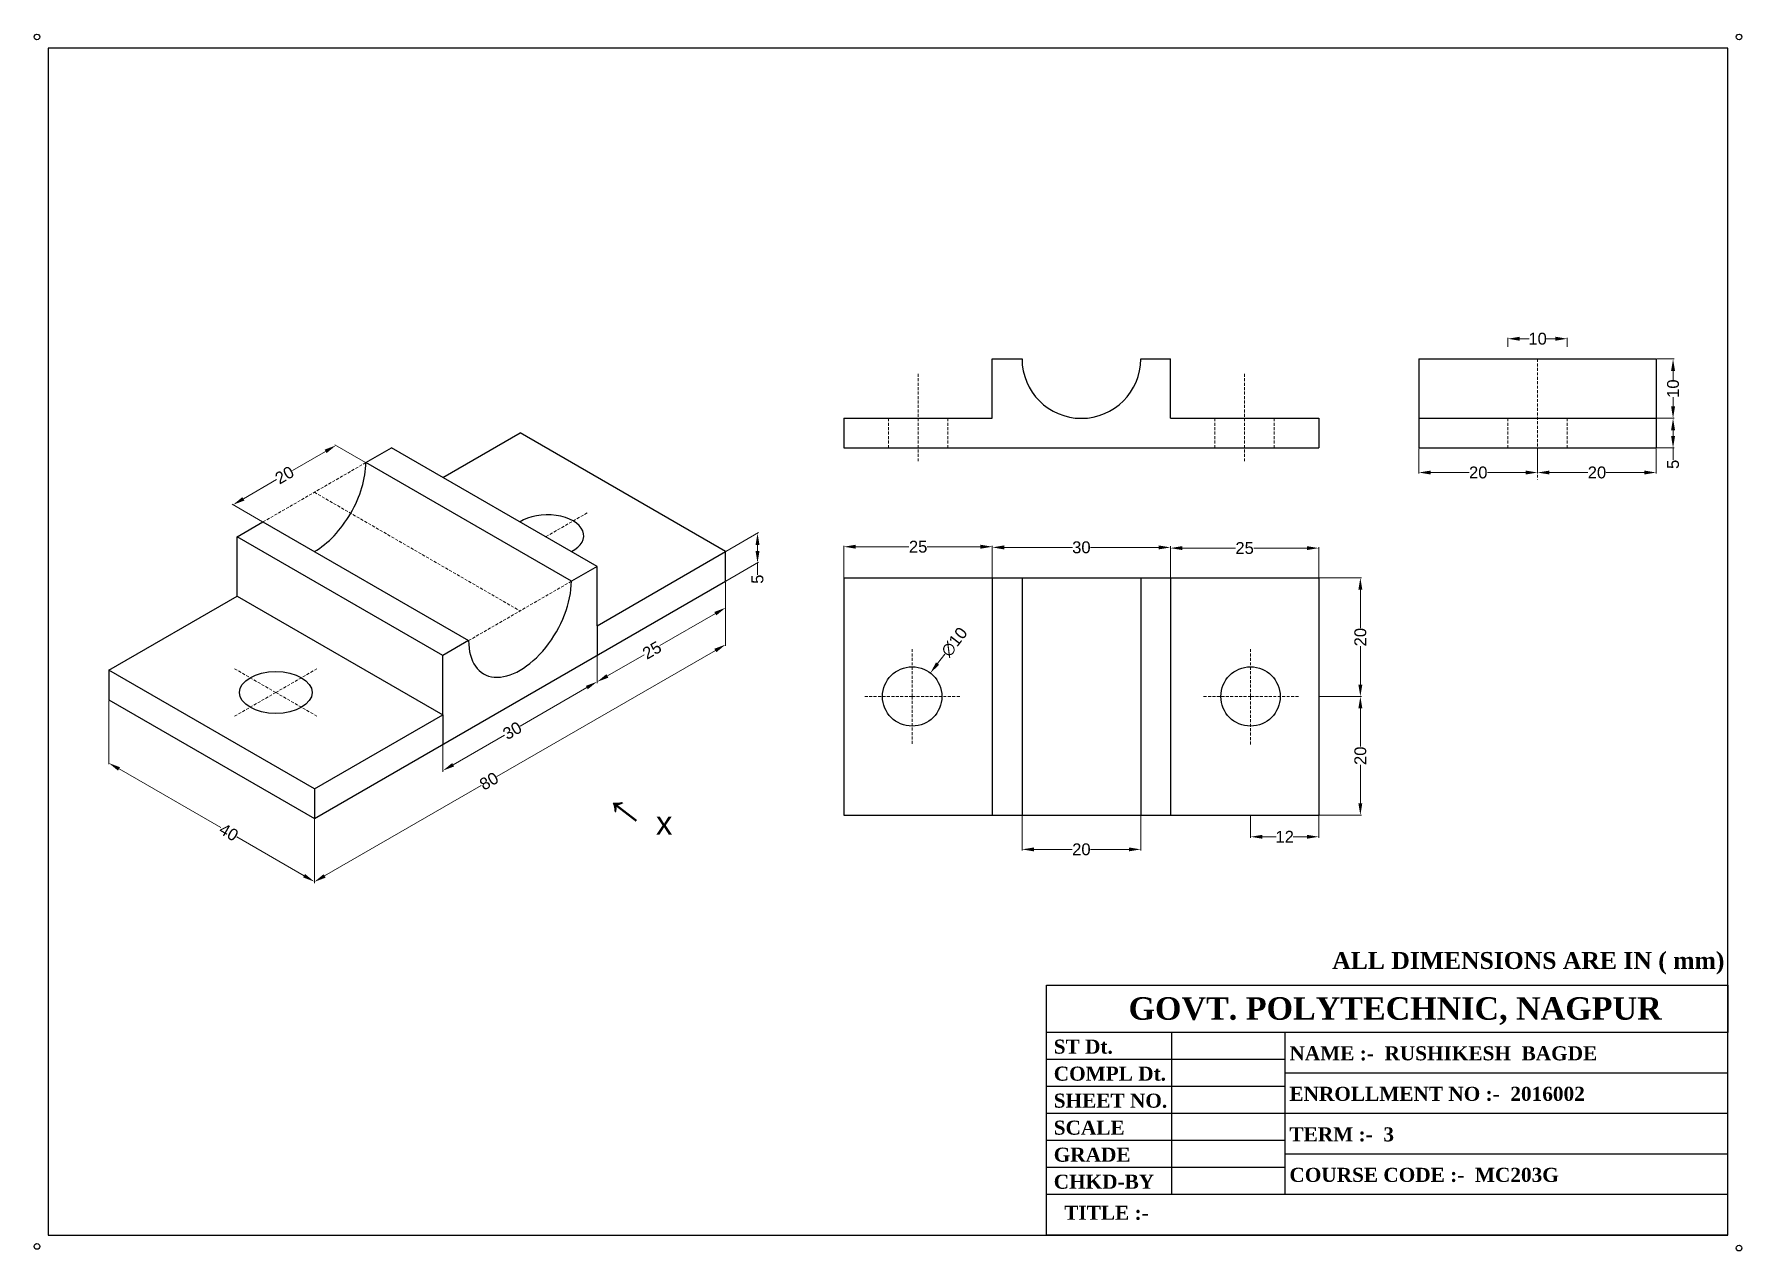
# Model space of a CAD drawing. Header units: inches. Extents: x -23 to 265, y -73 to 133.
import ezdxf

# ---------------------------------------------------------------- set-up
doc = ezdxf.new("R2010")
doc.units = ezdxf.units.IN
doc.header["$MEASUREMENT"] = 0
doc.linetypes.add('HIDDENX2', pattern=[0.75, 0.5, -0.25])
doc.styles.get("Standard").update_dxf_attribs({"font": 'arial.ttf'})
doc.dimstyles.get("Standard").update_dxf_attribs({"dimtxt": 2, "dimasz": 2, "dimexe": 0.18, "dimexo": 0.0625, "dimgap": 0.09, "dimtad": 0, "dimdec": 0, "dimzin": 0, "dimdsep": 46, "dimtxsty": 'Standard', "dimcen": 0.09, "dimadec": 0, "dimazin": 0, "dimtfac": 1, "dimtdec": 0, "dimtofl": 0, "dimtmove": 0, "dimatfit": 3, "dimfxl": 1, "dimtolj": 1, "dimtzin": 0, "dimlwd": 18, "dimlwe": 18, "dimarcsym": 0})

# ---------------------------------------------------------------- blocks, each defined once
blk = doc.blocks.new('TEMPLATE')
for p, q in [((2, -2), (2, -212)), ((299, -2), (2, -2)), ((299, -212), (299, -2)), ((178.52, -212), (178.52, -167.8)), ((178.52, -167.8), (299, -167.8)), ((299, -167.8), (299, -176.17)), ((299, -176.17), (178.52, -176.17)), ((200.7, -204.85), (200.7, -176.17)), ((220.71, -204.85), (220.71, -176.17)), ((220.71, -180.95), (178.52, -180.95)), ((299, -183.34), (220.71, -183.34)), ((220.71, -185.73), (178.52, -185.73)), ((299, -190.51), (178.52, -190.51)), ((220.71, -190.51), (178.52, -190.51)), ((220.71, -195.29), (178.52, -195.29)), ((299, -197.68), (220.71, -197.68)), ((220.71, -200.07), (178.52, -200.07)), ((299, -204.85), (178.52, -204.85)), ((2, -212), (299, -212)), ((299, -212), (178.52, -212))]:
    blk.add_line(p, q)
for centre in [(0, 0), (301, 0), (0, -214.02), (301, -214.31)]:
    blk.add_circle(centre, 0.5)
at = {"insert": (229.06, -161.92), "char_height": 3, "attachment_point": 1}
blk.add_mtext('{\\fTimes New Roman|b1|i0|c0|p18;ALL DIMENSIONS ARE IN ( mm) }', dxfattribs=at)
at = {"attachment_point": 1}
for s, width, heights, insert, char_height in [('{\\fTimes New Roman|b1|i0|c0|p18;GOVT. POLYTECHNIC, NAGPUR}', 98.5096, [0], (193.04, -169.92), 3.9838), ('{\\fTimes New Roman|b1|i0|c0|p18;ST Dt.}', 23.1638, [0], (179.81, -177.42), 2.4899), ('{\\fTimes New Roman|b1|i0|c0|p18;NAME :-  RUSHIKESH  BAGDE}', 61.0227, [0], (221.49, -178.6), 2.4899), ('{\\fTimes New Roman|b1|i0|c0|p18;COMPL Dt.}', 23.1638, [0], (179.81, -182.2), 2.4899), ('{\\fTimes New Roman|b1|i0|c0|p18;SHEET NO.}', 23.1638, [0], (179.81, -186.98), 2.4899), ('{\\fTimes New Roman|b1|i0|c0|p18;ENROLLMENT NO :-  2016002}', 56.3869, [0], (221.49, -185.77), 2.4899), ('{\\fTimes New Roman|b1|i0|c0|p18;SCALE}', 23.1638, [0], (179.81, -191.76), 2.4899), ('{\\fTimes New Roman|b1|i0|c0|p18;TERM :-  3}', 38.4876, [2.53], (221.49, -192.94), 2.4899), ('{\\fTimes New Roman|b1|i0|c0|p18;GRADE}', 23.1638, [0], (179.81, -196.54), 2.4899), ('{\\fTimes New Roman|b1|i0|c0|p18;CHKD-BY}', 23.1638, [0], (179.81, -201.32), 2.4899), ('{\\fTimes New Roman|b1|i0|c0|p18;COURSE CODE :-  MC203G}', 50.1424, [0], (221.49, -200.11), 2.4899), ('{\\fTimes New Roman|b1|i0|c0|p18;TITLE :-}', 23.1638, [0], (181.66, -206.82), 2.4899)]:
    blk.add_mtext_dynamic_manual_height_columns(s, width=width, gutter_width=12.5, heights=heights, dxfattribs=dict(at, insert=insert, char_height=char_height))
blk = doc.blocks.new('*D3')
at = {"color": 0, "lineweight": 18, "transparency": 16777216}
for p, q in [((143.65, 0.88), (143.65, -5.02)), ((163.65, 0.88), (163.65, -5.02)), ((145.65, -4.84), (152.11, -4.84)), ((161.65, -4.84), (155.19, -4.84))]:
    blk.add_line(p, q, dxfattribs=at)
at = {"color": 0, "transparency": 16777216}
for points in [[(145.65, -4.51), (145.65, -5.17), (143.65, -4.84)], [(161.65, -4.51), (161.65, -5.17), (163.65, -4.84)]]:
    blk.add_solid(points, dxfattribs=at)
at = {"layer": 'Defpoints', "color": 0, "transparency": 16777216}
for p in [(143.65, 0.94), (163.65, 0.94), (163.65, -4.84)]:
    blk.add_point(p, dxfattribs=at)
at = {"color": 0, "transparency": 16777216, "insert": (153.65, -4.84), "char_height": 2, "attachment_point": 5}
blk.add_mtext('\\A1;20', dxfattribs=at)
blk = doc.blocks.new('*D7')
at = {"color": 0, "lineweight": 18, "transparency": 16777216}
for p, q in [((113.65, 41.01), (113.65, 46.36)), ((115.65, 46.18), (124.6, 46.18)), ((136.65, 46.18), (127.7, 46.18)), ((138.65, 41.01), (138.65, 46.36))]:
    blk.add_line(p, q, dxfattribs=at)
at = {"color": 0, "transparency": 16777216}
for points in [[(115.65, 46.52), (115.65, 45.85), (113.65, 46.18)], [(136.65, 46.52), (136.65, 45.85), (138.65, 46.18)]]:
    blk.add_solid(points, dxfattribs=at)
at = {"layer": 'Defpoints', "color": 0, "transparency": 16777216}
for p in [(138.65, 46.18), (113.65, 40.94), (138.65, 40.94)]:
    blk.add_point(p, dxfattribs=at)
at = {"color": 0, "transparency": 16777216, "insert": (126.15, 46.18), "char_height": 2, "attachment_point": 5}
blk.add_mtext('\\A1;25', dxfattribs=at)
blk = doc.blocks.new('*D8')
at = {"color": 0, "lineweight": 18, "transparency": 16777216}
for p, q in [((138.65, 41.01), (138.65, 46.25)), ((140.65, 46.07), (152.13, 46.07)), ((166.65, 46.07), (155.17, 46.07)), ((168.65, 41.01), (168.65, 46.25))]:
    blk.add_line(p, q, dxfattribs=at)
at = {"color": 0, "transparency": 16777216}
for points in [[(140.65, 46.4), (140.65, 45.73), (138.65, 46.07)], [(166.65, 46.4), (166.65, 45.73), (168.65, 46.07)]]:
    blk.add_solid(points, dxfattribs=at)
at = {"layer": 'Defpoints', "color": 0, "transparency": 16777216}
for p in [(168.65, 46.07), (138.65, 40.94), (168.65, 40.94)]:
    blk.add_point(p, dxfattribs=at)
at = {"color": 0, "transparency": 16777216, "insert": (153.65, 46.07), "char_height": 2, "attachment_point": 5}
blk.add_mtext('\\A1;30', dxfattribs=at)
blk = doc.blocks.new('*D9')
at = {"color": 0, "lineweight": 18, "transparency": 16777216}
for p, q in [((168.65, 41.01), (168.65, 46.13)), ((193.65, 41.01), (193.65, 46.13)), ((170.65, 45.95), (179.6, 45.95)), ((191.65, 45.95), (182.7, 45.95))]:
    blk.add_line(p, q, dxfattribs=at)
at = {"color": 0, "transparency": 16777216}
for points in [[(170.65, 46.28), (170.65, 45.62), (168.65, 45.95)], [(191.65, 46.28), (191.65, 45.62), (193.65, 45.95)]]:
    blk.add_solid(points, dxfattribs=at)
at = {"layer": 'Defpoints', "color": 0, "transparency": 16777216}
for p in [(193.65, 45.95), (168.65, 40.94), (193.65, 40.94)]:
    blk.add_point(p, dxfattribs=at)
at = {"color": 0, "transparency": 16777216, "insert": (181.15, 45.95), "char_height": 2, "attachment_point": 5}
blk.add_mtext('\\A1;25', dxfattribs=at)
blk = doc.blocks.new('*D10')
at = {"color": 0, "lineweight": 18, "transparency": 16777216}
for p, q in [((250.57, 77.83), (253.51, 77.83)), ((253.33, 75.83), (253.33, 74.25)), ((253.33, 69.83), (253.33, 71.4)), ((250.57, 67.83), (253.51, 67.83))]:
    blk.add_line(p, q, dxfattribs=at)
at = {"color": 0, "transparency": 16777216}
for points in [[(253, 75.83), (253.66, 75.83), (253.33, 77.83)], [(253, 69.83), (253.66, 69.83), (253.33, 67.83)]]:
    blk.add_solid(points, dxfattribs=at)
at = {"layer": 'Defpoints', "color": 0, "transparency": 16777216}
for p in [(250.51, 77.83), (250.51, 67.83), (253.33, 67.83)]:
    blk.add_point(p, dxfattribs=at)
at = {"color": 0, "transparency": 16777216, "insert": (253.33, 72.83), "char_height": 2, "attachment_point": 5, "rotation": 90}
blk.add_mtext('\\A1;10', dxfattribs=at)
blk = doc.blocks.new('*D11')
at = {"color": 0, "lineweight": 18, "transparency": 16777216}
for p, q in [((250.57, 67.83), (253.51, 67.83)), ((253.33, 65.83), (253.33, 64.83)), ((250.57, 62.83), (253.51, 62.83)), ((253.33, 62.83), (253.33, 60.83))]:
    blk.add_line(p, q, dxfattribs=at)
at = {"color": 0, "transparency": 16777216}
for points in [[(253, 65.83), (253.66, 65.83), (253.33, 67.83)], [(253, 64.83), (253.66, 64.83), (253.33, 62.83)]]:
    blk.add_solid(points, dxfattribs=at)
at = {"layer": 'Defpoints', "color": 0, "transparency": 16777216}
for p in [(250.51, 67.83), (250.51, 62.83), (253.33, 62.83)]:
    blk.add_point(p, dxfattribs=at)
at = {"color": 0, "transparency": 16777216, "insert": (253.33, 60.07), "char_height": 2, "attachment_point": 5, "rotation": 90}
blk.add_mtext('\\A1;5', dxfattribs=at)
blk = doc.blocks.new('*D13')
at = {"color": 0, "lineweight": 18, "transparency": 16777216}
for p, q in [((225.51, 79.88), (225.51, 81.42)), ((227.51, 81.24), (229.08, 81.24)), ((233.51, 81.24), (231.93, 81.24)), ((235.51, 79.88), (235.51, 81.42))]:
    blk.add_line(p, q, dxfattribs=at)
at = {"color": 0, "transparency": 16777216}
for points in [[(227.51, 81.58), (227.51, 80.91), (225.51, 81.24)], [(233.51, 81.58), (233.51, 80.91), (235.51, 81.24)]]:
    blk.add_solid(points, dxfattribs=at)
at = {"layer": 'Defpoints', "color": 0, "transparency": 16777216}
for p in [(235.51, 81.24), (225.51, 79.82), (235.51, 79.82)]:
    blk.add_point(p, dxfattribs=at)
at = {"color": 0, "transparency": 16777216, "insert": (230.51, 81.24), "char_height": 2, "attachment_point": 5}
blk.add_mtext('\\A1;10', dxfattribs=at)
blk = doc.blocks.new('*D14')
at = {"color": 0, "lineweight": 18, "transparency": 16777216}
for p, q in [((210.51, 62.76), (210.51, 58.51)), ((230.51, 62.76), (230.51, 58.51)), ((212.51, 58.69), (218.97, 58.69)), ((228.51, 58.69), (222.05, 58.69))]:
    blk.add_line(p, q, dxfattribs=at)
at = {"color": 0, "transparency": 16777216}
for points in [[(212.51, 59.02), (212.51, 58.36), (210.51, 58.69)], [(228.51, 59.02), (228.51, 58.36), (230.51, 58.69)]]:
    blk.add_solid(points, dxfattribs=at)
at = {"layer": 'Defpoints', "color": 0, "transparency": 16777216}
for p in [(210.51, 62.83), (230.51, 62.83), (230.51, 58.69)]:
    blk.add_point(p, dxfattribs=at)
at = {"color": 0, "transparency": 16777216, "insert": (220.51, 58.69), "char_height": 2, "attachment_point": 5}
blk.add_mtext('\\A1;20', dxfattribs=at)
blk = doc.blocks.new('*D15')
at = {"color": 0, "lineweight": 18, "transparency": 16777216}
for p, q in [((230.51, 62.76), (230.51, 58.51)), ((250.51, 62.76), (250.51, 58.51)), ((232.51, 58.69), (238.97, 58.69)), ((248.51, 58.69), (242.05, 58.69))]:
    blk.add_line(p, q, dxfattribs=at)
at = {"color": 0, "transparency": 16777216}
for points in [[(232.51, 59.02), (232.51, 58.36), (230.51, 58.69)], [(248.51, 59.02), (248.51, 58.36), (250.51, 58.69)]]:
    blk.add_solid(points, dxfattribs=at)
at = {"layer": 'Defpoints', "color": 0, "transparency": 16777216}
for p in [(230.51, 62.83), (250.51, 62.83), (250.51, 58.69)]:
    blk.add_point(p, dxfattribs=at)
at = {"color": 0, "transparency": 16777216, "insert": (240.51, 58.69), "char_height": 2, "attachment_point": 5}
blk.add_mtext('\\A1;20', dxfattribs=at)
blk = doc.blocks.new('*D16')
at = {"color": 0, "lineweight": 18, "transparency": 16777216}
for p, q in [((193.71, 40.94), (200.83, 40.94)), ((200.65, 38.94), (200.65, 32.48)), ((200.65, 22.94), (200.65, 29.41)), ((193.71, 20.94), (200.83, 20.94))]:
    blk.add_line(p, q, dxfattribs=at)
at = {"color": 0, "transparency": 16777216}
for points in [[(200.32, 38.94), (200.98, 38.94), (200.65, 40.94)], [(200.32, 22.94), (200.98, 22.94), (200.65, 20.94)]]:
    blk.add_solid(points, dxfattribs=at)
at = {"layer": 'Defpoints', "color": 0, "transparency": 16777216}
for p in [(193.65, 40.94), (193.65, 20.94), (200.65, 20.94)]:
    blk.add_point(p, dxfattribs=at)
at = {"color": 0, "transparency": 16777216, "insert": (200.65, 30.94), "char_height": 2, "attachment_point": 5, "rotation": 90}
blk.add_mtext('\\A1;20', dxfattribs=at)
blk = doc.blocks.new('*D17')
at = {"color": 0, "lineweight": 18, "transparency": 16777216}
for p, q in [((193.71, 20.94), (200.83, 20.94)), ((200.65, 18.94), (200.65, 12.48)), ((200.65, 2.94), (200.65, 9.41)), ((193.71, 0.94), (200.83, 0.94))]:
    blk.add_line(p, q, dxfattribs=at)
at = {"color": 0, "transparency": 16777216}
for points in [[(200.32, 18.94), (200.98, 18.94), (200.65, 20.94)], [(200.32, 2.94), (200.98, 2.94), (200.65, 0.94)]]:
    blk.add_solid(points, dxfattribs=at)
at = {"layer": 'Defpoints', "color": 0, "transparency": 16777216}
for p in [(193.65, 20.94), (193.65, 0.94), (200.65, 0.94)]:
    blk.add_point(p, dxfattribs=at)
at = {"color": 0, "transparency": 16777216, "insert": (200.65, 10.94), "char_height": 2, "attachment_point": 5, "rotation": 90}
blk.add_mtext('\\A1;20', dxfattribs=at)
blk = doc.blocks.new('*D18')
at = {"color": 0, "lineweight": 18, "transparency": 16777216}
for p, q in [((93.72, 40.28), (93.72, 29.48)), ((91.99, 28.69), (55.17, 7.43)), ((26.17, -9.31), (52.54, 5.91)), ((24.44, 0.28), (24.44, -10.52))]:
    blk.add_line(p, q, dxfattribs=at)
at = {"color": 0, "transparency": 16777216}
for points in [[(91.82, 28.98), (92.15, 28.4), (93.72, 29.69)], [(26, -9.02), (26.34, -9.6), (24.44, -10.31)]]:
    blk.add_solid(points, dxfattribs=at)
at = {"layer": 'Defpoints', "color": 0, "transparency": 16777216}
for p in [(93.72, 40.36), (93.72, 29.69), (24.44, 0.36)]:
    blk.add_point(p, dxfattribs=at)
at = {"color": 0, "transparency": 16777216, "insert": (53.85, 6.67), "char_height": 2, "attachment_point": 5, "rotation": 30}
blk.add_mtext('\\A1;80', dxfattribs=at)
blk = doc.blocks.new('*D19')
at = {"color": 0, "lineweight": 18, "transparency": 16777216}
for p, q in [((72.07, 27.78), (72.07, 23.23)), ((70.34, 22.44), (59.09, 15.94)), ((47.82, 9.44), (56.46, 14.42)), ((46.09, 12.78), (46.09, 8.23))]:
    blk.add_line(p, q, dxfattribs=at)
at = {"color": 0, "transparency": 16777216}
for points in [[(70.17, 22.72), (70.5, 22.15), (72.07, 23.44)], [(47.65, 9.72), (47.99, 9.15), (46.09, 8.44)]]:
    blk.add_solid(points, dxfattribs=at)
at = {"layer": 'Defpoints', "color": 0, "transparency": 16777216}
for p in [(72.07, 27.86), (72.07, 23.44), (46.09, 12.86)]:
    blk.add_point(p, dxfattribs=at)
at = {"color": 0, "transparency": 16777216, "insert": (57.78, 15.18), "char_height": 2, "attachment_point": 5, "rotation": 30}
blk.add_mtext('\\A1;30', dxfattribs=at)
blk = doc.blocks.new('*D20')
at = {"color": 0, "lineweight": 18, "transparency": 16777216}
for p, q in [((93.72, 40.28), (93.72, 35.69)), ((91.99, 34.9), (82.65, 29.51)), ((72.07, 27.78), (72.07, 23.19)), ((73.8, 24.4), (79.97, 27.96))]:
    blk.add_line(p, q, dxfattribs=at)
at = {"color": 0, "transparency": 16777216}
for points in [[(91.82, 35.19), (92.15, 34.61), (93.72, 35.9)], [(73.63, 24.69), (73.97, 24.11), (72.07, 23.4)]]:
    blk.add_solid(points, dxfattribs=at)
at = {"layer": 'Defpoints', "color": 0, "transparency": 16777216}
for p in [(93.72, 40.36), (93.72, 35.9), (72.07, 27.86)]:
    blk.add_point(p, dxfattribs=at)
at = {"color": 0, "transparency": 16777216, "insert": (81.31, 28.74), "char_height": 2, "attachment_point": 5, "rotation": 30}
blk.add_mtext('\\A1;25', dxfattribs=at)
blk = doc.blocks.new('*D21')
at = {"color": 0, "lineweight": 18, "transparency": 16777216}
for p, q in [((93.78, 45.39), (99.27, 48.56)), ((99.09, 46.46), (99.09, 45.46)), ((93.78, 40.39), (99.27, 43.56)), ((99.09, 43.46), (99.09, 41.46))]:
    blk.add_line(p, q, dxfattribs=at)
at = {"color": 0, "transparency": 16777216}
for points in [[(98.76, 46.46), (99.43, 46.46), (99.09, 48.46)], [(98.76, 45.46), (99.43, 45.46), (99.09, 43.46)]]:
    blk.add_solid(points, dxfattribs=at)
at = {"layer": 'Defpoints', "color": 0, "transparency": 16777216}
for p in [(93.72, 45.36), (99.09, 43.46), (93.72, 40.36)]:
    blk.add_point(p, dxfattribs=at)
at = {"color": 0, "transparency": 16777216, "insert": (99.09, 40.71), "char_height": 2, "attachment_point": 5, "rotation": 90}
blk.add_mtext('\\A1;5', dxfattribs=at)
blk = doc.blocks.new('*D22')
at = {"color": 0, "lineweight": 18, "transparency": 16777216}
for p, q in [((33.04, 60.39), (27.89, 63.36)), ((26.34, 62.26), (20.74, 59.03)), ((12.48, 54.26), (18.08, 57.49)), ((15.71, 50.39), (10.57, 53.36))]:
    blk.add_line(p, q, dxfattribs=at)
at = {"color": 0, "transparency": 16777216}
for points in [[(26.17, 62.55), (26.5, 61.97), (28.07, 63.26)], [(12.31, 54.55), (12.65, 53.97), (10.75, 53.26)]]:
    blk.add_solid(points, dxfattribs=at)
at = {"layer": 'Defpoints', "color": 0, "transparency": 16777216}
for p in [(28.07, 63.26), (33.1, 60.36), (15.78, 50.36)]:
    blk.add_point(p, dxfattribs=at)
at = {"color": 0, "transparency": 16777216, "insert": (19.41, 58.26), "char_height": 2, "attachment_point": 5, "rotation": 30}
blk.add_mtext('\\A1;20', dxfattribs=at)
blk = doc.blocks.new('*D23')
at = {"color": 0, "lineweight": 18, "transparency": 16777216}
for p, q in [((-10.2, 20.28), (-10.2, 9.52)), ((-8.47, 8.72), (8.67, -1.17)), ((24.44, 0.28), (24.44, -10.48)), ((22.71, -9.28), (11.37, -2.73))]:
    blk.add_line(p, q, dxfattribs=at)
at = {"color": 0, "transparency": 16777216}
for points in [[(-8.3, 9.01), (-8.64, 8.44), (-10.2, 9.72)], [(22.87, -8.99), (22.54, -9.56), (24.44, -10.28)]]:
    blk.add_solid(points, dxfattribs=at)
at = {"layer": 'Defpoints', "color": 0, "transparency": 16777216}
for p in [(-10.2, 20.36), (24.44, 0.36), (24.44, -10.28)]:
    blk.add_point(p, dxfattribs=at)
at = {"color": 0, "transparency": 16777216, "insert": (10.02, -1.95), "char_height": 2, "attachment_point": 5, "rotation": 330}
blk.add_mtext('\\A1;40', dxfattribs=at)
blk = doc.blocks.new('*D25')
at = {"color": 0, "lineweight": 18, "transparency": 16777216}
for p, q in [((130.66, 28.06), (129.43, 26.48)), ((125.06, 20.94), (125.24, 20.94)), ((125.15, 20.85), (125.15, 21.03))]:
    blk.add_line(p, q, dxfattribs=at)
at = {"color": 0, "transparency": 16777216}
blk.add_solid([(129.17, 26.68), (129.7, 26.28), (128.21, 24.9)], dxfattribs=at)
at = {"layer": 'Defpoints', "color": 0, "transparency": 16777216}
for p in [(128.21, 24.9), (122.09, 16.99)]:
    blk.add_point(p, dxfattribs=at)
at = {"color": 0, "transparency": 16777216, "insert": (132.25, 30.12), "char_height": 2, "attachment_point": 5, "rotation": 52.2783}
blk.add_mtext('\\A1;∅10', dxfattribs=at)
blk = doc.blocks.new('*D26')
at = {"color": 0, "lineweight": 18, "transparency": 16777216}
for p, q in [((182.15, 0.88), (182.15, -2.89)), ((193.65, 0.88), (193.65, -2.89)), ((184.15, -2.71), (186.48, -2.71)), ((191.65, -2.71), (189.32, -2.71))]:
    blk.add_line(p, q, dxfattribs=at)
at = {"color": 0, "transparency": 16777216}
for points in [[(184.15, -2.38), (184.15, -3.04), (182.15, -2.71)], [(191.65, -2.38), (191.65, -3.04), (193.65, -2.71)]]:
    blk.add_solid(points, dxfattribs=at)
at = {"layer": 'Defpoints', "color": 0, "transparency": 16777216}
for p in [(182.15, 0.94), (193.65, 0.94), (193.65, -2.71)]:
    blk.add_point(p, dxfattribs=at)
at = {"color": 0, "transparency": 16777216, "insert": (187.9, -2.71), "char_height": 2, "attachment_point": 5}
blk.add_mtext('\\A1;12', dxfattribs=at)

msp = doc.modelspace()

# ---------------------------------------------------------------- linework, layer by layer
for p, q in [((138.65, 77.83), (143.65, 77.83)), ((138.65, 67.83), (138.65, 77.83)), ((163.65, 77.83), (168.65, 77.83)), ((168.65, 67.83), (168.65, 77.83)), ((210.51, 77.83), (210.51, 67.83)), ((210.51, 77.83), (250.51, 77.83)), ((250.51, 77.83), (250.51, 62.83)), ((113.65, 67.83), (138.65, 67.83)), ((113.65, 67.83), (113.65, 62.83)), ((168.65, 67.83), (193.65, 67.83)), ((210.51, 67.83), (250.51, 67.83)), ((210.51, 67.83), (210.51, 62.83)), ((46.09, 57.86), (59.08, 65.36)), ((93.72, 45.36), (59.08, 65.36)), ((33.1, 60.36), (37.43, 62.86)), ((72.07, 42.86), (37.43, 62.86)), ((113.65, 62.83), (193.65, 62.83)), ((210.51, 62.83), (250.51, 62.83)), ((67.74, 40.36), (33.1, 60.36)), ((11.45, 47.86), (15.78, 50.36)), ((15.78, 50.36), (50.42, 30.36)), ((11.45, 37.86), (11.45, 47.86)), ((46.09, 27.86), (11.45, 47.86)), ((72.07, 32.86), (93.72, 45.36)), ((93.72, 40.36), (93.72, 45.36)), ((24.44, 0.36), (93.72, 40.36)), ((72.07, 42.86), (67.74, 40.36)), ((72.07, 32.86), (72.07, 42.86)), ((113.65, 40.94), (113.65, 20.94)), ((113.65, 40.94), (193.65, 40.94)), ((138.65, 40.94), (138.65, 20.94)), ((143.65, 40.94), (143.65, 20.94)), ((163.65, 40.94), (163.65, 20.94)), ((168.65, 40.94), (168.65, 20.94)), ((193.65, 40.94), (193.65, 20.94)), ((-10.2, 25.36), (11.45, 37.86)), ((11.45, 37.86), (46.09, 17.86)), ((72.07, 32.86), (72.07, 27.86)), ((50.42, 30.36), (46.09, 27.86)), ((46.09, 17.86), (46.09, 27.86)), ((24.44, 5.36), (-10.2, 25.36)), ((-10.2, 25.36), (-10.2, 20.36)), ((-10.2, 20.36), (24.44, 0.36)), ((113.65, 20.94), (113.65, 0.94)), ((138.65, 20.94), (138.65, 0.94)), ((143.65, 20.94), (143.65, 0.94)), ((163.65, 20.94), (163.65, 0.94)), ((168.65, 20.94), (168.65, 0.94)), ((193.65, 20.94), (193.65, 0.94)), ((24.44, 5.36), (46.09, 17.86)), ((46.09, 17.86), (46.09, 12.86)), ((24.44, 5.36), (24.44, 0.36)), ((113.65, 0.94), (193.65, 0.94))]:
    msp.add_line(p, q)
at = {"linetype": 'HIDDENX2', "lineweight": 18}
for p, q in [((230.51, 77.83), (230.51, 57.5)), ((126.15, 75.33), (126.15, 60.33)), ((181.15, 75.33), (181.15, 60.33)), ((121.15, 67.83), (121.15, 62.83)), ((131.15, 67.83), (131.15, 62.83)), ((176.15, 67.83), (176.15, 62.83)), ((186.15, 67.83), (186.15, 62.83)), ((225.51, 67.83), (225.51, 62.83)), ((235.51, 67.83), (235.51, 62.83)), ((15.78, 50.36), (33.1, 60.36)), ((24.44, 55.36), (59.08, 35.36)), ((70.4, 51.89), (63.28, 47.78)), ((50.42, 30.36), (67.74, 40.36)), ((125.15, 20.94), (125.15, 28.94)), ((182.15, 20.94), (182.15, 28.94)), ((17.94, 21.61), (11.01, 25.61)), ((17.94, 21.61), (24.87, 25.61)), ((17.94, 21.61), (11.01, 17.61)), ((17.94, 21.61), (24.87, 17.61)), ((125.15, 20.94), (117.15, 20.94)), ((125.15, 20.94), (133.15, 20.94)), ((125.15, 12.94), (125.15, 20.94)), ((182.24, 20.94), (174.24, 20.94)), ((182.15, 20.85), (182.15, 12.85)), ((182.24, 20.94), (190.24, 20.94))]:
    msp.add_line(p, q, dxfattribs=at)
msp.add_lwpolyline([(193.65, 67.83), (193.65, 62.83)])
for centre in [(125.15, 20.94), (182.15, 20.94)]:
    msp.add_circle(centre, 5)
msp.add_arc((153.65, 77.83), 10, 180, 0)
for centre, major_axis, start_param, end_param in [((24.44, 55.36), (-6.12, -10.61), 7.068583, 8.63938), ((63.71, 48.03), (-6.12, 0), 2.287554, 5.566428), ((59.08, 35.36), (-6.12, -10.61), 5.497787, 8.63938)]:
    msp.add_ellipse(centre, major_axis=major_axis, ratio=0.57735, start_param=start_param, end_param=end_param)
msp.add_ellipse((17.94, 21.61), major_axis=(-6.12, 0), ratio=0.57735)

# ---------------------------------------------------------------- block references
at = {"xscale": 0.952598623098645, "yscale": 0.952598623098645, "zscale": 0.952598623098645}
msp.add_blockref('TEMPLATE', (-22.29, 132.11), dxfattribs=at)

# ---------------------------------------------------------------- texts
at = {"insert": (71.43, 11.32), "char_height": 6, "attachment_point": 1, "rotation": 322.3663}
msp.add_mtext_dynamic_manual_height_columns('\\pxi-3,l4,t4;←^I', width=38.6702, gutter_width=1, heights=[0], dxfattribs=at)
at = {"insert": (81.97, 1.63), "char_height": 4, "attachment_point": 1}
msp.add_mtext_dynamic_manual_height_columns('x', width=11.1806, gutter_width=1, heights=[0.237], dxfattribs=at)

# ---------------------------------------------------------------- dimensions: what is measured, and where the dimension line sits
for base, p1, p2, picture, middle in [((235.51, 81.24), (225.51, 79.82), (235.51, 79.82), '*D13', (230.51, 81.24)), ((230.51, 58.69), (210.51, 62.83), (230.51, 62.83), '*D14', (220.51, 58.69)), ((250.51, 58.69), (230.51, 62.83), (250.51, 62.83), '*D15', (240.51, 58.69)), ((138.65, 46.18), (113.65, 40.94), (138.65, 40.94), '*D7', (126.15, 46.18)), ((168.65, 46.07), (138.65, 40.94), (168.65, 40.94), '*D8', (153.65, 46.07)), ((193.65, 45.95), (168.65, 40.94), (193.65, 40.94), '*D9', (181.15, 45.95)), ((163.65, -4.84), (143.65, 0.94), (163.65, 0.94), '*D3', (153.65, -4.84)), ((193.64966124, -2.70932288), (182.14966124, 0.94339539), (193.64966124, 0.94339539), '*D26', (187.89966124, -2.70932288))]:
    dim = msp.add_linear_dim(base=base, p1=p1, p2=p2, dimstyle='Standard')
    dim.commit()
    dim.dimension.update_dxf_attribs({"geometry": picture, "text_midpoint": middle})
for base, p1, p2, picture, middle in [((253.33, 67.83), (250.51, 77.83), (250.51, 67.83), '*D10', (253.33, 72.83)), ((253.33, 62.83), (250.51, 67.83), (250.51, 62.83), '*D11', (253.33, 60.07)), ((200.65, 20.94), (193.65, 40.94), (193.65, 20.94), '*D16', (200.65, 30.94)), ((200.65, 0.94), (193.65, 20.94), (193.65, 0.94), '*D17', (200.65, 10.94))]:
    dim = msp.add_linear_dim(base=base, p1=p1, p2=p2, angle=90, dimstyle='Standard')
    dim.commit()
    dim.dimension.update_dxf_attribs({"geometry": picture, "text_midpoint": middle})
for p1, p2, distance, picture, middle in [((15.78, 50.36), (33.1, 60.36), 5.03, '*D22', (19.41, 58.26)), ((93.72, 45.36), (93.72, 40.36), 5.37, '*D21', (99.09, 40.71))]:
    dim = msp.add_aligned_dim(p1=p1, p2=p2, distance=distance, dimstyle='Standard')
    dim.commit()
    dim.dimension.update_dxf_attribs({"geometry": picture, "text_midpoint": middle})
for base, p1, p2, angle, picture, middle in [((93.72, 29.69), (24.44, 0.36), (93.72, 40.36), 30, '*D18', (53.85, 6.67)), ((93.72, 35.9), (72.07, 27.86), (93.72, 40.36), 30, '*D20', (81.31, 28.74)), ((72.07, 23.44), (46.09, 12.86), (72.07, 27.86), 30, '*D19', (57.78, 15.18)), ((24.44, -10.28), (-10.2, 20.36), (24.44, 0.36), 330, '*D23', (10.02, -1.95))]:
    dim = msp.add_linear_dim(base=base, p1=p1, p2=p2, angle=angle, dimstyle='Standard')
    dim.commit()
    dim.dimension.update_dxf_attribs({"geometry": picture, "text_midpoint": middle, "dimtype": 161})
dim = msp.add_diameter_dim_2p(p1=(122.09, 16.99), p2=(128.21, 24.9), dimstyle='Standard')
dim.commit()
dim.dimension.update_dxf_attribs({"geometry": '*D25', "text_midpoint": (132.25, 30.12)})

doc.saveas('drawing.dxf')
